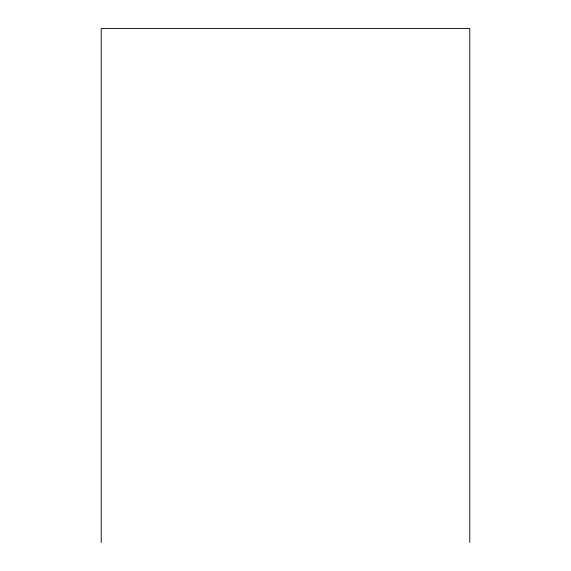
<?xml version="1.0" encoding="UTF-8"?>
<svg xmlns="http://www.w3.org/2000/svg" width="571" height="571" viewBox="0 0 571 571"><rect width="100%" height="100%" fill="white"/><g stroke="black" fill="none" stroke-linecap="round" stroke-linejoin="round"><path stroke-width="0.86" d="M469.783 542.45L469.783 28.55L101.217 28.55L101.217 542.45"/></g></svg>
